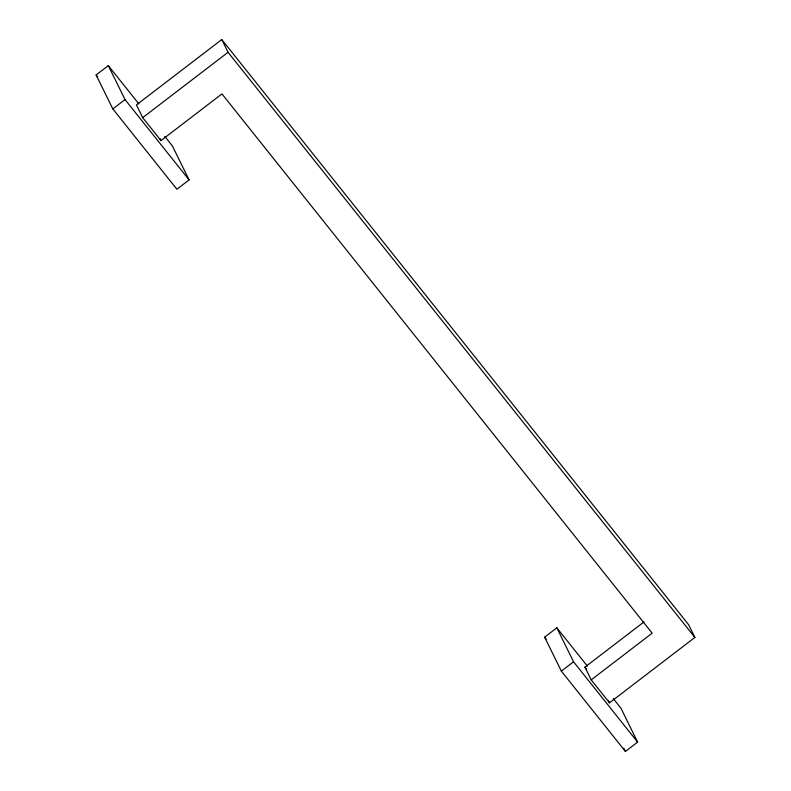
<?xml version="1.0" encoding="UTF-8"?>
<svg xmlns="http://www.w3.org/2000/svg" width="791" height="791" viewBox="0 0 791 791"><rect width="100%" height="100%" fill="white"/><g stroke="black" fill="none" stroke-linecap="round" stroke-linejoin="round"><path stroke-width="1.19" d="M164.765 136.378L172.389 145.94L189.098 179.893L176.897 189.237L112.826 108.921L96.116 74.967L108.318 65.623L138.83 103.868M112.826 108.921L125.018 99.577L108.318 65.623M221.787 39.55L136.418 104.926L142.687 117.651L160.988 140.6L221.964 93.911L652.18 633.176L591.203 679.865L609.515 702.813L694.884 637.447L688.615 624.712L221.787 39.55L228.055 52.285L694.884 637.447M142.687 117.651L228.055 52.285M613.282 698.591L620.915 708.153L637.615 742.106L625.424 751.45L561.353 671.134L544.643 637.18L556.834 627.836L587.347 666.081M561.353 671.134L573.544 661.79L556.834 627.836M591.203 679.865L584.945 667.139L643.983 621.924M584.945 667.139L586.467 669.048M125.018 99.577L189.098 179.893M573.544 661.79L637.615 742.106M96.116 74.967L97.649 76.875M544.643 637.18L546.166 639.088M608.467 700.697L609.515 702.813M623.802 748.167L625.424 751.45M159.95 138.484L160.988 140.6"/></g></svg>
